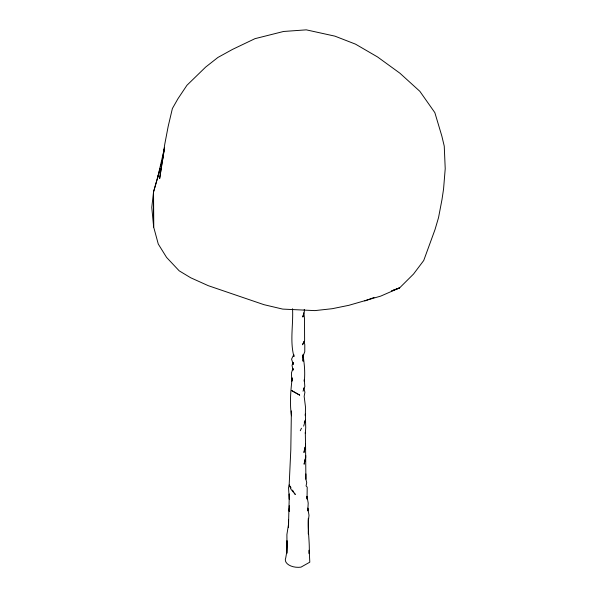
<?xml version="1.0" encoding="UTF-8"?>
<svg xmlns="http://www.w3.org/2000/svg" width="597" height="597" viewBox="0 0 597 597"><rect width="100%" height="100%" fill="white"/><g stroke="black" fill="none" stroke-linecap="round" stroke-linejoin="round"><path stroke-width="0.9" d="M288.552 519.733L288.545 527.173C288.664 516.039 289.097 504.987 289.306 493.958L289.321 499.383L288.523 487.697L289.172 484.973L290.806 449.817L291.388 410.96L291.448 415.781C289.575 403.117 290.732 390.319 292.224 377.782M289.232 508.51L289.232 511.338L289.254 505.689M305.343 414.214L305.336 415.676L305.492 407.072L304.157 396.311L304.91 392.229L303.716 387.96M308.38 521.129L309.007 515.301L307.798 508.084L307.798 510.913L308.201 503.092L307.03 496.308L307.03 499.092L307.209 487.115L306.067 485.921L306.731 482.734L305.895 479.19L305.895 473.921M308.373 530.83L308.365 534.084L308.38 518.286C307.567 530.158 309.85 541.875 309.194 553.665L309.194 550.225L309.798 562.173L300.97 567.15A12.44 7.261 1.7 0 1 288.941 565.023A12.44 7.261 1.7 0 1 285.739 557.926L286.553 553.143L287 540.942L286.866 553.203L287 540.942M153.541 191.921L153.66 227.009L158.265 244.024L166.57 257.404L179.182 270.822L190.682 277.754L208.234 285.664L263.978 304.679L282.68 309.097L314.895 310.612L332.238 308.701L348.857 305.313L380.767 296.097L399.647 287.858L413.549 274.023L423.721 260.516L435.012 229.584L438.519 217.681L441.989 199.54L443.564 189.003L445.22 168.682L444.25 146.131L441.862 136.123L434.847 112.632L419.855 91.319L399.915 73.207L377.573 56.976L355.484 44.133L334.917 36.148L306.291 29.85L283.59 31.469L254.964 38.671L232.546 49.387L217.898 57.461L205.659 67.08L186.943 85.281L177.943 98.751L172.384 108.527L168.167 126.437L164.757 144.28L159.645 178.652L164.474 148.063L157.563 177.921L153.541 191.921L151.78 207.457L153.66 227.009L153.541 191.921L158.989 172.705M293.194 368.625L293.097 370.162L292.037 365.536L292.97 362.319M305.306 433.467L305.724 427.736L305.38 414.184M293.388 362.707L293.246 364.454L291.582 359.133L293.403 355.305M302.776 355.775L302.642 357.334L304.768 351.678L304.791 344.693L304.089 341.372L302.537 344.79L304.612 340.499L304.5 318.88L303.925 312.813L302.791 317.022L304.41 311.141L304.239 309.433M288.545 524.114L286.903 534.539L286.97 544.352M162.28 161.824L164.474 148.063M304.91 447.272L303.948 452.533L305.552 446.146L305.545 443.765L305.895 479.19M292.276 378.759L291.814 381.229L291.433 373.028L292.769 368.789M305.067 459.018L304.097 464.227L305.716 457.839L305.716 455.548L305.395 457.287M157.563 177.921L160.257 168.257L159.235 171.832M303.664 426.124L305.47 419.9L304.269 422.4M303.03 391.229L304.821 386.543L304.291 379.588L304.291 381.461C305.231 372.812 304.44 363.991 303.037 355.416L303.037 361.058L303.037 354.334M300.269 430.728L301.47 428.228M364.804 300.955L374.05 297.478M391.811 290.806L399.647 287.858L391.908 290.769M291.06 487.906L289.172 484.973L291.075 489.428L295.314 494.488L294.366 493.025M292.478 490.1L293.425 491.562M305.552 446.146L305.321 432.347M292.552 308.739C293.396 324.656 289.761 341.126 293.94 356.558L293.933 354.775M161.481 163.869L160.742 166.503L161.466 163.884M299.657 395.095L291.418 390.445L299.657 395.095"/></g></svg>
